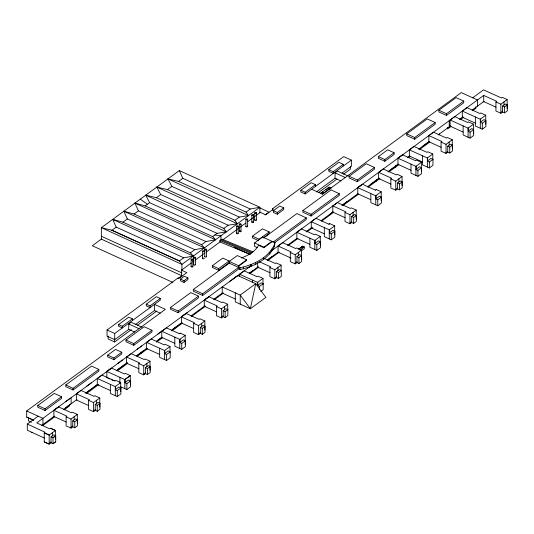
<?xml version="1.0" encoding="UTF-8"?>
<svg xmlns="http://www.w3.org/2000/svg" width="534" height="534" viewBox="0 0 534 534"><rect width="100%" height="100%" fill="white"/><g stroke="black" fill="none" stroke-linecap="round" stroke-linejoin="round"><path stroke-width="0.8" d="M271.626 251L271.632 249.218M272.38 210.416L272.433 208.834L343.709 156.616L351.385 160.107L351.385 166.268L342.08 173.083M239.319 268.589L202.66 295.449L193.315 291.197L193.315 289.495L229.246 263.169L229.246 261.46L237.303 255.559L246.648 259.811L238.591 265.712L238.591 268.015L240.026 269.53C253.797 266.579 268.455 259.537 274.569 246.067L274.816 242.269L271.933 241.815L263.883 247.716L258.603 245.313C254.878 251.848 248.197 255.459 241.368 257.942M274.569 246.067L274.816 242.269M246.648 259.811L246.648 260.345L238.591 266.246L240.026 267.754C253.797 264.804 268.455 257.762 274.569 244.298M311.642 189.223L322.523 194.176L461.283 92.589L472.73 97.802L483.517 89.859L501.366 97.942L502.2 97.335L507.133 99.564L507.133 108.636M66.209 422.034L53.887 416.453L53.887 410.292L58.493 406.901L71.543 412.809L72.37 412.201L77.31 414.431L77.31 423.502M88.691 405.566L76.362 399.986L76.362 393.825L80.968 390.434L94.017 396.341L94.845 395.727L99.785 397.964L99.785 407.028M110.351 390.534L97.301 384.627L97.301 378.466L101.894 375.068L114.957 380.982L115.785 380.375L120.724 382.611L120.724 391.676M109.77 378.933L106.867 377.618L106.867 371.457L111.459 368.059L124.522 373.974L125.357 373.366L130.289 375.602L130.289 384.667M138.907 368.774L126.585 363.193L126.585 357.032L131.19 353.641L144.24 359.549L145.068 358.941L150.007 361.178L150.007 370.242M159.633 354.436L146.583 348.528L146.583 342.367L151.169 338.963L164.238 344.884L165.066 344.27L170.006 346.506L170.006 352.327M156.469 341.279L161.769 337.401L161.769 331.24L166.374 327.849L179.424 333.757L180.252 333.143L185.191 335.379L185.191 344.443M193.755 328.59L181.427 323.01L181.427 316.849L186.032 313.458L199.089 319.365L199.916 318.758L204.849 320.994L204.849 330.059M216.604 311.856L204.275 306.276L204.275 300.115L208.881 296.724L221.93 302.631L222.758 302.017L227.698 304.253L227.698 310.074M233.124 278.942L237.73 275.551L255.733 283.701L265.872 297.378L250.346 308.752L235.287 301.91L235.287 292.846M239.566 276.552L239.566 274.242L244.158 270.845L257.228 276.759L258.055 276.145L262.995 278.381L262.995 284.201M271.819 256.754L267.214 260.145L278.074 252.195L278.074 246.034L282.68 242.643L295.729 248.55L296.557 247.936L301.496 250.172L301.496 259.237M287.466 245.313L296.851 238.438L296.851 232.277L301.456 228.886L314.506 234.793L315.334 234.179L320.273 236.415L320.273 245.48M315.874 218.319L311.255 221.703L329.258 229.854L334.691 225.855L329.738 223.612L328.911 224.22L315.861 218.313M321.228 220.575L332.789 212.105L332.789 205.944L337.395 202.553L350.451 208.46L351.279 207.853L356.218 210.082L356.218 219.154M375.442 190.151L362.372 184.237L357.767 187.628L357.787 193.795L341.82 205.49M362.392 184.243L357.787 187.634L375.776 195.778L375.776 204.842M390.941 184.11L378.619 178.53L378.619 172.369L383.225 168.978L396.275 174.885L397.102 174.278L402.042 176.514L402.042 185.578M402.556 154.82L397.95 158.211L397.95 164.372L387.958 171.688M407.349 157.483L409.358 156.008L409.358 149.847L413.97 146.456L427.02 152.364L427.847 151.756L432.787 153.992L432.787 159.813M441.184 147.324L428.862 141.744L428.862 135.583L433.468 132.192L446.517 138.099L447.345 137.485L452.285 139.721L452.285 148.786M463.138 132.078L450.089 126.171L450.089 120.01L454.694 116.619M475.367 123.12L462.317 117.213L462.317 111.052L466.923 107.661L479.973 113.568L480.8 112.961L485.74 115.197L485.74 124.262M502.587 111.98L504.583 112.888L507.3 110.885L507.3 104.931L505.304 104.023L502.587 106.026L502.587 111.98L500.872 113.248L495.932 111.012L495.932 101.947L496.76 101.333L483.711 95.426L271.045 251.18M330.526 213.767L333.163 211.824M342.755 204.809L347.36 201.418M370.549 184.464L375.155 181.066M376.55 180.045L379.187 178.109M389.727 170.413L394.332 167.022M395.727 165.994L398.357 164.058M422.641 146.283L427.247 142.892M439.469 133.934L438.154 134.902L449.234 126.798L449.234 120.637M472.149 110.071L483.711 101.587L483.711 95.426M484.131 101.674L483.096 101.747M72.757 426.846L74.76 427.754L77.47 425.758L77.47 419.797L75.474 418.89L72.757 420.892L72.757 426.846L71.042 428.114L66.103 425.878L66.103 416.814L66.937 416.2L53.887 410.292M95.239 410.379L97.235 411.287L99.951 409.284L99.951 403.33L97.949 402.422L95.239 404.425L95.239 410.379L93.523 411.647L88.584 409.411L88.584 400.34L89.412 399.732L76.362 393.825M145.455 373.593L147.457 374.494L150.167 372.498L150.167 366.538L148.172 365.63L145.455 367.632L145.455 373.593L143.739 374.855L138.8 372.619L138.8 363.554L139.634 362.94L126.585 357.032M179.411 333.743L180.238 333.136M200.303 333.41L202.299 334.311L205.016 332.315L205.016 326.354L203.02 325.453L200.303 327.449L200.303 333.41L198.588 334.671L193.648 332.435L193.648 323.37L194.476 322.763L181.427 316.849M223.152 316.669L225.148 317.576L227.864 315.574L227.864 309.62L225.862 308.712L223.152 310.715L223.152 316.669L221.436 317.937L216.497 315.701L216.497 306.629L217.325 306.022L204.275 300.115M276.559 277.553L278.554 278.454L281.271 276.458L281.271 270.498L279.275 269.597L276.559 271.592L276.559 277.553L274.843 278.815L269.904 276.579L269.904 267.514L270.731 266.9L259.137 261.653M296.951 262.588L298.947 263.496L301.663 261.493L301.663 255.532L299.661 254.631L296.951 256.627L296.951 262.588L295.235 263.849L290.296 261.613L290.296 252.549L291.123 251.941L278.074 246.034M328.924 224.227L329.758 223.619M351.666 222.504L353.662 223.406L356.378 221.41L356.378 215.449L354.382 214.541L351.666 216.544L351.666 222.504L349.95 223.766L345.011 221.53L345.011 212.465L345.845 211.851L332.789 205.944M375.422 190.144L376.27 189.537M397.49 188.929L399.492 189.83L402.209 187.834L402.209 181.874L400.206 180.973L397.49 182.968L397.49 188.929L395.774 190.191L390.841 187.955L390.841 178.89L391.669 178.283L378.619 172.369M447.732 152.137L449.735 153.044L452.445 151.042L452.445 145.088L450.449 144.18L447.732 146.183L447.732 152.137L446.017 153.398L441.077 151.169L441.077 142.097L441.912 141.49L428.862 135.583M71.042 428.114L71.042 419.043L77.31 414.431M93.523 411.647L93.523 402.576L99.785 397.964M115.271 386.603L120.724 382.611M124.843 379.594L130.276 375.589M124.856 388.665L124.856 379.601L130.289 375.602M143.739 374.855L143.739 365.79L150.007 361.178M164.572 359.576L164.572 350.511L170.006 346.506M179.758 348.448L179.758 339.384L185.191 335.379M198.588 334.671L198.588 325.606L204.849 320.994M221.436 317.937L221.436 308.866L227.698 304.253M257.555 285.49L261.159 282.84L263.155 283.748L259.557 286.398L257.555 285.49L257.555 282.386L262.995 278.381M274.843 278.815L274.843 269.75L281.104 265.138L276.171 262.902L275.344 263.509L263.743 258.262M295.235 263.849L295.235 254.785L301.496 250.172M314.84 249.485L314.84 240.42L320.273 236.415M349.95 223.766L349.95 214.701L356.218 210.082M375.756 195.771L381.209 191.773L376.256 189.53M395.774 190.191L395.774 181.126L402.042 176.514M415.919 166.348L421.373 162.349L416.42 160.107L415.586 160.721L402.536 154.813L397.93 158.204L415.939 166.354L415.939 175.419M427.334 157.984L432.787 153.992M446.017 153.398L446.017 144.334L452.285 139.721M468.078 137.218L468.078 128.153L473.511 124.155L468.558 121.906L467.731 122.52L454.681 116.612M480.306 128.26L480.306 119.195L485.74 115.197M500.872 113.248L500.872 104.177L507.133 99.564M74.76 427.754L74.76 421.793L77.47 419.797M97.235 411.287L97.235 405.326L99.951 403.33M117.286 390.621L120.891 387.971L118.888 387.063L115.291 389.72L117.286 390.621L117.286 396.582L110.351 393.438L110.351 384.373M126.858 383.612L130.456 380.962L128.46 380.061L124.856 382.711L126.858 383.612L126.858 389.573L120.624 386.749M147.457 374.494L147.457 368.54L150.167 366.538M166.568 354.523L170.166 351.866L168.17 350.965L164.572 353.615L166.568 354.523L166.568 360.477L159.633 357.339L159.633 348.275M181.754 343.395L185.358 340.745L183.356 339.838L179.758 342.488L181.754 343.395L181.754 349.349L174.818 346.212L174.818 337.148M202.299 334.311L202.299 328.357L205.016 326.354M225.148 317.576L225.148 311.616L227.864 309.62M278.554 278.454L278.554 272.5L281.271 270.498M298.947 263.496L298.947 257.535L301.663 255.532M316.836 244.432L320.44 241.782L318.438 240.874L314.84 243.524L316.836 244.432L316.836 250.386L309.9 247.249L309.9 238.184M331.26 233.865L334.858 231.215L332.862 230.308L329.258 232.964L331.26 233.865L331.26 239.826L324.318 236.682L324.318 227.618M353.662 223.406L353.662 217.445L356.378 215.449M377.772 199.789L381.376 197.139L379.374 196.232L375.776 198.882L377.772 199.789L377.772 205.75L370.836 202.606L370.836 193.542M399.492 189.83L399.492 183.876L402.209 181.874M417.935 170.366L421.533 167.716L419.537 166.808L415.939 169.458L417.935 170.366L417.935 176.327L411 173.183L411 164.118M429.349 162.002L432.947 159.352L430.951 158.451L427.347 161.101L429.349 162.002L429.349 167.963L422.414 164.826L422.414 155.754M449.735 153.044L449.735 147.084L452.445 145.088M470.074 132.165L473.678 129.515L471.676 128.607L468.078 131.264L470.074 132.165L470.074 138.126L463.138 134.982L463.138 125.917M482.302 123.207L485.9 120.557L483.904 119.656L480.306 122.306L482.302 123.207L482.302 129.168L475.367 126.031L475.367 116.959M504.583 112.888L504.583 106.927L507.3 104.931M71.042 427.36L72.757 426.099M93.523 410.893L95.239 409.631M143.739 374.1L145.455 372.839M198.588 333.924L200.303 332.655M221.436 317.183L223.152 315.921M274.843 278.067L276.559 276.799M295.235 263.102L296.951 261.84M349.95 223.012L351.666 221.75M395.774 189.443L397.49 188.182M446.017 152.651L447.732 151.389M500.872 112.494L502.587 111.232M55.743 441.711L53.013 443.707L53.013 437.746L55.736 435.751L55.743 441.711L53.02 443.707L51.024 442.793L49.175 444.141L44.235 441.905L44.255 432.827L45.09 432.22L27.307 424.083L27.307 430.244L44.349 438.04M117.286 396.582L120.891 393.932L120.891 387.971M126.858 389.573L130.456 386.923L130.456 380.962M166.568 360.477L170.166 357.827L170.166 351.866M181.754 349.349L185.358 346.7L185.358 340.745M260.759 291.471L263.155 289.702L263.155 283.748M316.836 250.386L320.44 247.736L320.44 241.782M331.26 239.826L334.858 237.176L334.858 231.215M377.772 205.75L381.376 203.094L381.376 197.139M417.935 176.327L421.533 173.67L421.533 167.716M429.349 167.963L432.947 165.313L432.947 159.352M470.074 138.126L473.678 135.476L473.678 129.515M482.302 129.168L485.9 126.518L485.9 120.557M33.749 420.345L26.7 417.127L26.7 410.966L165.346 309.326L154.466 304.373L154.466 310.534L135.135 324.692M248.51 267.674L251.16 265.745L36.726 422.895L49.729 428.835L50.563 428.228L55.476 430.477L55.476 439.542M229.3 281.765L237.743 275.557M41.699 425.424L54.341 416.146M63.72 409.244L77.003 399.499M42.62 425.678L54.695 416.814M64.087 409.918L69.447 405.98L69.447 404.525M86.635 393.431L98.71 384.567M117.493 370.783L127.553 363.394M136.944 356.505L147.678 348.622M156.395 342.221L162.436 337.788M171.821 330.9L182.555 323.017M191.279 316.615L205.363 306.276M214.081 299.874L223.472 292.979M249.632 273.775L258.356 267.374M259.898 212.726L259.898 207.259L179.304 170.586L101.353 227.698L101.353 239.139L92.302 245.767L172.889 282.439M116.265 227.077L111.893 230.287L179.351 260.979L183.729 257.775L116.198 227.13L112.701 219.381L122.96 222.177L190.424 252.869L193.295 256.053L183.656 257.829M122.96 222.177L127.339 218.967L194.797 249.665L204.435 247.889L201.565 244.706L134.101 214.014L123.848 211.217L127.339 218.967M134.101 214.014L138.419 210.85L205.877 241.548L215.516 239.773L212.645 236.589L145.181 205.897L134.928 203.1L138.419 210.85M145.181 205.897L149.607 202.66L217.064 233.351L226.323 231.849L223.833 228.392L156.369 197.7L145.735 195.184L149.607 202.66M156.369 197.7L160.687 194.536L228.145 225.235L237.403 223.733L234.913 220.275L167.449 189.583L156.816 187.067L160.687 194.536M167.449 189.583L171.828 186.379L239.285 217.071L248.544 215.569L246.054 212.111L178.59 181.42L167.956 178.903L171.828 186.379M178.59 181.42L182.822 178.323L250.286 209.014L259.898 207.259L181.94 264.363L181.94 269.837M190.424 252.869L194.797 249.665M201.565 244.706L205.877 241.548M212.645 236.589L217.064 233.351M223.833 228.392L228.145 225.235M234.913 220.275L239.285 217.071M246.054 212.111L250.286 209.014M250.379 254.424L219.955 241.955L219.955 240.52L221.884 239.112L253.069 251.888M181.94 275.998L181.473 276.338L181.473 270.177L191.352 262.942M192.694 261.96L194.042 260.972M195.384 259.985L204.789 253.096M206.137 252.108L220.248 241.768M222.938 239.799L245.787 223.065M247.803 221.583L260.365 212.378L265.712 214.808L273.321 209.235L272.433 208.834M142.017 327.202L131.137 322.249L128.754 323.998L128.754 329.371L114.717 339.651L107.047 336.16L107.047 329.999L178.323 277.78L179.204 278.187L186.813 272.614L181.473 270.177M178.062 278.648L181.94 275.804L101.353 239.139M265.071 214.902L268.949 212.058L258.409 207.265M343.289 164.332L333.256 171.688L333.256 173.39L328.797 171.361L328.797 169.665L338.836 162.309L343.289 164.332L343.289 166.034M351.385 160.107L305.188 193.955L300.862 191.986L300.862 190.284L311.188 182.715L315.514 184.684L315.514 186.386M273.388 210.703L279.763 206.031L283.734 207.839L283.734 209.542L277.36 214.214L273.388 212.405L273.388 210.703L277.36 212.512L283.734 207.839M160.253 298.433L150.074 305.889L150.074 307.591L146.256 305.849L146.256 304.153L156.435 296.69L160.253 298.433L160.253 300.135L114.717 333.49L114.717 339.651M180.472 279.102L184.37 276.252L187.921 277.867L187.921 279.569L184.03 282.426L180.472 280.804L180.472 279.102L184.03 280.724L187.921 277.867M132.419 318.825L122.279 326.247L122.279 327.949L118.601 326.274L118.601 324.572L128.734 317.149L132.419 318.825L132.419 320.527M305.188 193.955L305.188 192.253L315.514 184.684M316.322 191.953L335.045 178.236L335.045 172.862L337.428 171.114L348.308 176.066M258.443 240.58L252.462 237.857L252.462 236.155L262.461 228.832L269.189 231.896L269.189 233.598L263.189 237.99M212.325 265.745L222.771 258.089L229.093 260.966L229.093 262.668L218.646 270.324L212.325 267.447L212.325 265.745L218.646 268.622L229.093 260.966M108.115 336.086L108.115 338.99L114.59 341.94L131.337 329.672M137.358 325.259L156.782 311.035M318.845 192.307L336.921 179.057M343.622 174.151L350.317 169.245L350.317 166.341M320.513 193.355L329.124 187.04L330.806 187.808L330.806 189.076M269.189 231.896L259.19 239.219L252.462 236.155M257.248 247.576L254.538 246.341L254.538 242.937L262.588 237.036L271.933 241.288L271.933 241.815M322.196 194.116L330.806 187.808M263.936 237.75L296.911 213.593L306.256 217.845L306.256 219.547L274.643 242.71M406.748 133.894L427.213 118.902L435.163 122.52L435.163 124.222L414.704 139.214L406.748 135.596L406.748 133.894L414.704 137.512L435.163 122.52M438.888 110.244L456.123 97.622L463.732 101.08L463.732 102.782L446.497 115.404L438.888 111.946L438.888 110.244L446.497 113.709L463.732 101.08M349.136 176.267L366.257 163.724L374.454 167.449L374.454 169.151L357.326 181.7L349.136 177.969L349.136 176.267L357.326 179.998L374.454 167.449M126.004 340.045L144.167 326.735L151.95 330.279L151.95 331.981L133.787 345.284L126.004 341.74L126.004 340.045L133.787 343.582L151.95 330.279M170.426 307.511L190.765 292.612L198.481 296.123L198.481 297.825L178.149 312.724L170.426 309.213L170.426 307.511L178.149 311.022L198.481 296.123M302.858 210.556L331.033 189.91L339.27 193.662L339.27 195.364L311.095 216.003L302.858 212.258L302.858 210.556L311.095 214.308L339.27 193.662M37.767 405.506L54.274 393.411L61.55 396.722L61.55 398.424L45.043 410.519L37.767 407.208L37.767 405.506L45.043 408.817L61.55 396.722M65.802 384.967L91.554 366.104L98.837 369.415L98.837 371.117L73.085 389.987L65.802 386.669L65.802 384.967L73.085 388.285L98.837 369.415M378.386 156.616L387.677 149.807L394.132 152.744L394.132 154.446L384.84 161.255L378.386 158.318L378.386 156.616L384.84 159.553L394.132 152.744M107.708 355.163L115.558 349.41L121.759 352.233L121.759 353.935L113.909 359.689L107.708 356.866L107.708 355.163L113.909 357.987L121.759 352.233M263.883 247.716L263.883 247.189L271.933 241.288M202.66 295.449L202.66 293.747L238.591 267.421L229.246 263.169M273.281 242.002L306.256 217.845M85.493 393.278L97.722 384.32L93.083 387.697M116.365 370.663L127.299 362.646L126.031 363.581M136.858 355.651L146.53 348.562L145.201 349.536M171.721 330.105L181.64 322.843L179.003 324.772M191.145 315.874L204.943 305.768M213.693 299.36L222.237 293.099L222.237 286.938L240.227 295.082L250.346 308.752L255.733 283.701L240.227 295.082L240.227 304.146M249.311 273.261L258.262 266.706M306.029 231.716L311.269 227.871L311.269 221.71M367.806 186.453L378.773 178.416M418.656 149.2L429.009 141.617M450.976 126.478L447.612 128.934L447.612 127.479M460.388 119.596L463.752 117.133M472.497 110.745L475.854 108.289L475.854 106.833M267.768 260.492L279.202 252.135M288.614 245.253L298.025 238.371M306.77 231.976L312.824 227.551M321.561 221.163L333.663 212.312M343.082 205.43L358.548 194.122M367.959 187.24L380.061 178.389M388.805 171.995L398.891 164.626M408.31 157.737L410.326 156.262M419.737 149.38L429.823 142.004M298.239 249.278L302.598 246.081L304.28 246.848L304.28 248.751L301.63 250.693M299.914 250.039L304.28 246.848M27.307 424.083L38.161 416.173L42.947 418.362L42.947 424.523M204.455 299.948L209.088 296.57M182.928 315.714L187.567 312.337M137.105 349.289L141.737 345.912M157.937 334.03L162.576 330.646M106.359 371.811L110.999 368.433M117.774 363.454L122.413 360.07M53.407 410.606L58.046 407.228M65.635 401.648L70.268 398.271M86.895 386.095L91.528 382.718M449.261 126.778L450.609 125.797M459.36 119.402L462.724 116.946M249.171 273.355L253.143 270.458M157.937 340.185L161.909 337.294M172.969 329.178L177.602 325.8M117.774 369.615L124.629 364.609M136.951 355.564L143.806 350.558M86.895 392.256L91.528 388.872M65.635 407.809L70.268 404.432M51.024 436.839L53.754 434.843L55.743 435.757L53.013 437.746L51.024 436.839L51.024 442.793M49.175 443.387L51.024 442.045M214.855 234.967L220.922 235.808L220.922 239.813L252.108 252.595M219.955 240.52L251.14 253.296M495.932 101.947L500.872 104.177M502.587 106.026L504.583 106.927M483.711 101.587L496.039 107.167M462.317 111.052L480.306 119.195M450.075 120.003L468.078 128.153M441.077 142.097L446.017 144.334M447.732 146.183L449.735 147.084M409.344 149.84L427.347 157.991L427.347 167.055M409.358 156.008L422.414 161.915M397.95 164.372L411 170.279M390.841 178.89L395.774 181.126M397.49 182.968L399.492 183.876M357.787 193.795L370.836 199.703M345.011 212.465L349.95 214.701M351.666 216.544L353.662 217.445M332.789 212.105L345.118 217.685M311.269 227.871L324.318 233.779M296.837 232.27L314.84 240.42M296.851 238.438L309.9 244.345M290.296 252.549L295.235 254.785M296.951 256.627L298.947 257.535M278.074 252.195L291.123 258.102M269.904 267.514L274.843 269.75M276.559 271.592L278.554 272.5M270.01 272.734L257.682 267.154L257.682 262.534M239.552 274.236L257.555 282.386M222.237 293.099L235.287 299.007M216.497 306.629L221.436 308.866M223.152 310.715L225.148 311.616M193.648 323.37L198.588 325.606M200.303 327.449L202.299 328.357M161.749 331.234L179.758 339.384M161.769 337.401L174.818 343.309M146.563 342.354L164.572 350.511M138.8 363.554L143.739 365.79M145.455 367.632L147.457 368.54M106.853 371.45L124.856 379.601M111.219 379.587L114.116 380.902M97.281 378.459L115.291 386.609L115.291 395.674M88.584 400.34L93.523 402.576M95.239 404.425L97.235 405.326M66.103 416.814L71.042 419.043M72.757 420.892L74.76 421.793M50.543 428.241L55.476 430.477L49.175 435.076L49.175 444.141L44.255 441.892M31.493 422.227L28.476 420.865L28.476 417.962M44.235 432.84L49.175 435.076L44.255 432.827M472.73 97.802L477.529 99.978L477.529 106.139M328.797 169.665L333.256 171.688M335.045 172.862L345.198 177.482M335.045 178.236L340.846 180.879M328.323 187.628L330.005 188.395M327.522 188.215L329.204 188.983M325.92 189.39L327.602 190.151M322.449 191.933L324.131 192.694M321.775 192.427L323.457 193.195M300.862 190.284L305.188 192.253M167.956 178.903L248.544 215.569M301.797 246.668L303.479 247.429M300.996 247.255L302.678 248.016M299.394 248.43L301.076 249.191M156.816 187.067L237.403 223.733M254.538 242.937L263.883 247.189M145.735 195.184L226.323 231.849M234.286 247.362L249.879 254.451M134.928 203.1L215.516 239.773M123.848 211.217L204.435 247.889M229.246 261.46L238.591 265.712M112.701 219.381L193.295 256.053M101.353 236.248L181.94 272.914M193.315 289.495L202.66 293.747M146.256 304.153L150.074 305.889M154.466 310.534L160.267 313.178M128.754 323.998L138.907 328.617M118.601 324.572L122.279 326.247M128.754 329.371L134.555 332.014M107.047 329.999L114.717 333.49M26.7 410.966L38.161 416.173M26.7 417.127L33.148 420.058M140.329 199.142L147.397 204.275M179.304 170.586L182.822 178.323M250.987 264.343L251.007 266.106M504.003 101.874L504.003 104.978M480.513 119.042L480.513 122.153M473.511 124.155L473.511 133.22M468.285 128L468.285 131.104M449.147 142.031L449.147 145.135M446.497 113.709L446.497 115.404M427.56 157.837L427.56 160.948M421.373 162.349L421.373 171.414M416.146 166.201L416.146 169.305M414.704 137.512L414.704 139.214M398.911 178.817L398.911 181.927M395.394 165.787L395.394 167.235M384.84 159.553L384.84 161.255M381.209 191.773L381.209 200.844M376.223 179.831L376.223 181.286M375.983 195.624L375.983 198.728M357.326 179.998L357.326 181.7M353.081 212.392L353.081 215.502M334.691 225.855L334.691 234.92M329.471 229.7L329.471 232.804M329.258 229.854L329.258 238.918M315.047 240.267L315.047 243.371M311.095 214.308L311.095 216.003M298.366 252.482L298.366 255.586M281.104 265.138L281.104 270.124M277.974 267.441L277.974 270.551M277.36 212.512L277.36 214.214M269.797 252.282L269.797 254.057M263.416 257.742L263.416 259.511M259.557 286.398L259.557 289.375M257.768 282.232L257.768 285.336M256.453 212.839L256.453 219.928M255.719 262.601L255.719 264.37M254.705 212.959L254.705 220.048M253.597 214.928L253.597 222.017M252.622 280.15L252.622 282.459M251.848 215.048L251.848 222.137M247.649 219.287L247.649 226.376M245.9 219.407L245.9 226.496M243.384 267.14L243.384 268.916M241.034 224.133L241.034 231.222M240.026 267.754L240.026 269.53M239.285 224.253L239.285 231.342M238.191 226.216L238.191 233.305M236.442 226.336L236.442 233.425M224.567 306.563L224.567 309.667M218.646 268.622L218.646 270.324M206.498 249.431L206.498 256.52M204.749 249.552L204.749 256.64M202.399 251.28L202.399 258.369M201.718 323.297L201.718 326.407M195.417 257.555L195.417 264.644M193.668 257.668L193.668 264.757M192.874 259.417L192.874 266.506M191.125 259.537L191.125 266.626M184.03 280.724L184.03 282.426M179.965 339.224L179.965 342.334M178.149 311.022L178.149 312.724M174.725 327.455L174.725 328.904M164.779 350.351L164.779 353.461M146.87 363.48L146.87 366.591M140.923 352.213L140.923 353.668M133.787 343.582L133.787 345.284M125.069 379.447L125.069 382.558M121.745 366.264L121.745 367.712M119.916 377.364L119.916 382.758M115.498 386.456L115.498 389.566M114.59 339.037L114.59 341.94M113.909 357.987L113.909 359.689M96.654 400.273L96.654 403.377M74.173 416.74L74.173 419.844M73.085 388.285L73.085 389.987M71.129 397.643L71.129 403.804M52.325 432.774L52.325 435.884M45.043 408.817L45.043 410.519M256.12 219.587A0.881 0.507 0 0 1 256.22 220.335A0.881 0.507 0 0 1 254.918 220.328A0.881 0.507 0 0 1 255.052 219.581M253.43 221.777A0.881 0.507 0 0 1 253.189 222.511A0.881 0.507 0 0 1 251.935 222.304A0.881 0.507 0 0 1 252.395 221.603M247.482 226.129A0.881 0.507 0 0 1 247.362 226.816A0.881 0.507 0 0 1 246.174 226.803A0.881 0.507 0 0 1 246.087 226.122M240.507 230.815A0.881 0.507 0 0 1 240.934 231.522A0.881 0.507 0 0 1 239.679 231.709A0.881 0.507 0 0 1 239.472 230.968M237.864 232.964A0.881 0.507 0 0 1 237.957 233.712A0.881 0.507 0 0 1 236.662 233.705A0.881 0.507 0 0 1 236.789 232.957M206.444 256.393A0.881 0.507 0 0 1 205.617 257.088A0.881 0.507 0 0 1 204.816 256.38M203.814 257.909A0.881 0.507 0 0 1 203.961 258.623A0.881 0.507 0 0 1 202.726 258.71A0.881 0.507 0 0 1 202.58 257.995M195.25 264.397A0.881 0.507 0 0 1 195.07 265.104A0.881 0.507 0 0 1 193.842 265.004A0.881 0.507 0 0 1 194.016 264.29M192.54 266.166A0.881 0.507 0 0 1 192.641 266.913A0.881 0.507 0 0 1 191.339 266.907A0.881 0.507 0 0 1 191.472 266.159M31.96 432.26L31.499 432.587L32.534 432.52L31.96 432.26M111.966 230.234L101.353 227.698L181.94 264.363L179.424 260.926L111.966 230.234M255.032 213.3A0.881 0.507 0 0 0 256.447 212.973A0.881 0.507 0 0 0 255.252 212.425A0.881 0.507 0 0 0 255.032 213.3M252.181 215.389A0.881 0.507 0 0 0 253.597 215.062A0.881 0.507 0 0 0 252.395 214.521A0.881 0.507 0 0 0 252.181 215.389M246.227 219.748A0.881 0.507 0 0 0 247.649 219.421A0.881 0.507 0 0 0 246.448 218.873A0.881 0.507 0 0 0 246.227 219.748M239.619 224.594A0.881 0.507 0 0 0 241.034 224.267A0.881 0.507 0 0 0 239.833 223.719A0.881 0.507 0 0 0 239.619 224.594M236.776 226.676A0.881 0.507 0 0 0 238.191 226.349A0.881 0.507 0 0 0 236.989 225.802A0.881 0.507 0 0 0 236.776 226.676M205.083 249.892A0.881 0.507 0 0 0 206.498 249.565A0.881 0.507 0 0 0 205.296 249.024A0.881 0.507 0 0 0 205.083 249.892M202.726 251.621A0.881 0.507 0 0 0 204.142 251.294A0.881 0.507 0 0 0 202.947 250.746A0.881 0.507 0 0 0 202.726 251.621M194.002 258.009A0.881 0.507 0 0 0 195.417 257.682A0.881 0.507 0 0 0 194.216 257.141A0.881 0.507 0 0 0 194.002 258.009M191.452 259.878A0.881 0.507 0 0 0 192.867 259.551A0.881 0.507 0 0 0 191.673 259.003A0.881 0.507 0 0 0 191.452 259.878"/></g></svg>
